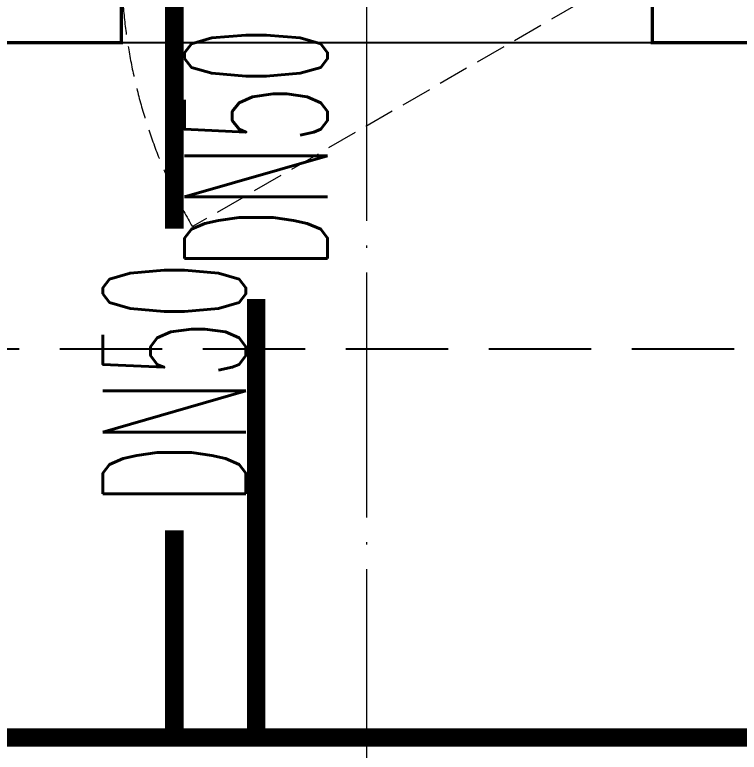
# Model space of a CAD drawing. Extents: x 27938 to 650306, y -92720 to 1524912.
# Drawn here: x 309156 to 310929, y 671171 to 672976 of the extents above; entities that cross this region are included whole.
import ezdxf

# ---------------------------------------------------------------- set-up
doc = ezdxf.new("R2010")
doc.units = 0
doc.header["$LTSCALE"] = 1000
doc.header["$MEASUREMENT"] = 0
doc.linetypes.add('DASH', pattern=[0.35, 0.25, -0.1])
doc.linetypes.add('DOTE', pattern=[2.42, 2, -0.2, 0.02, -0.2])
doc.layers.add('DOTE', color=19, linetype='DOTE', lineweight=9)
doc.layers.add('WINDOW', color=8, linetype='Continuous', lineweight=15)
for name, color, linetype in [('PIPE-凝结', 150, 'N'), ('TEXT_凝结', 7, 'Continuous'), ('卫生间', 6, 'Continuous'), ('看线', 251, 'Continuous')]:
    doc.layers.add(name, color=color, linetype=linetype)
doc.styles.add('_TWT_PIPEDN', font='SIMPLEX.shx', dxfattribs={"width": 0.6, "oblique": 10, "height": 3, "bigfont": 'HZTXT.shx'})
doc.styles.get("Standard").update_dxf_attribs({"font": 'gbenor.shx', "bigfont": 'gbcbig.shx'})
doc.linetypes.add('N', pattern='A,3,-0.2,["N",Standard,S=0.25,R=0,X=-0.1,Y=-0.115],-0.2', length=3.4)

# ---------------------------------------------------------------- blocks, each defined once
blk = doc.blocks.new('GDRDADWDAD')
at = {"layer": 'DOTE', "linetype": 'DOTE', "ltscale": 0.3}
blk.add_line((310016.6, 681057.2), (310016.6, 671157.2), dxfattribs=at)
blk = doc.blocks.new('HFGHFHF')
at = {"layer": '卫生间', "color": 159, "linetype": 'DASH', "true_color": 0x22346e}
blk.add_lwpolyline([(282616.8, 689157.2), (280916.6, 689157.2), (280916.6, 684657.2), (280916.6, 684657.2), (280916.6, 684357.2), (272916.6, 684357.2), (272916.6, 683357.2), (271116.6, 683357.2), (271116.6, 673357.2), (273766.6, 673357.2), (273766.6, 672157.2), (297866.6, 672157.2), (297866.6, 673357.2), (299516.6, 673357.2)], dxfattribs=at)

msp = doc.modelspace()

# ---------------------------------------------------------------- linework, layer by layer
at = {"color": 8, "const_width": 8}
for points in [[(309116.6, 673057.2), (309116.6, 672907.2), (309416.6, 672907.2), (309416.6, 673057.2)], [(310716.6, 673057.2), (310716.6, 672907.2), (311016.6, 672907.2), (311016.6, 673057.2)]]:
    msp.add_lwpolyline(points, dxfattribs=at)
at = {"layer": 'PIPE-凝结', "const_width": 45}
for points in [[(309546.6, 673327.2), (309546.6, 672452.4)], [(309746.6, 672280.2), (309746.6, 671207.2)], [(309546.6, 671714), (309546.6, 671207.2)], [(299816.6, 671207.2), (323986.6, 671207.2)]]:
    msp.add_lwpolyline(points, dxfattribs=at)
at = {"layer": 'WINDOW', "color": 8, "linetype": 'DASH', "ltscale": 0.3}
msp.add_lwpolyline([(310716.6, 673107.2), (309590.7, 672457.2, -0.131652), (309416.6, 673107.2)], format="xyb", dxfattribs=at)
at = {"layer": '看线', "color": 8, "ltscale": 0.5}
msp.add_lwpolyline([(310716.6, 672907.2), (309416.6, 672907.2)], dxfattribs=at)

# ---------------------------------------------------------------- block references
msp.add_blockref('GDRDADWDAD', (0, 0))
at = {"color": 8, "xscale": -1}
msp.add_blockref('HFGHFHF', (599033.2, 0), dxfattribs=at)

# ---------------------------------------------------------------- texts
at = {"layer": 'TEXT_凝结', "style": '_TWT_PIPEDN', "width": 0.48}
for p in [(309921.6, 672350.1), (309721.6, 671774.6)]:
    msp.add_text('DN50', height=350, rotation=90, dxfattribs=at).set_placement(p)

doc.saveas('drawing.dxf')
